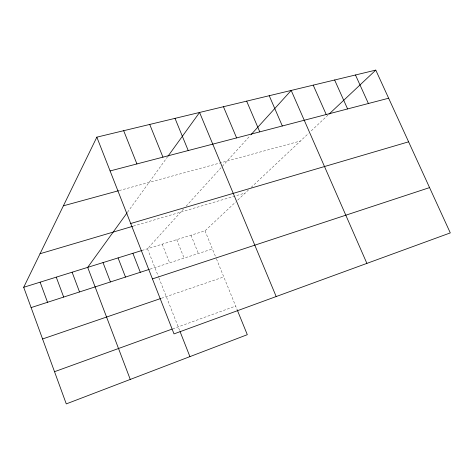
<?xml version="1.0" encoding="UTF-8"?>
<svg xmlns="http://www.w3.org/2000/svg" width="474" height="474" viewBox="0 0 474 474"><rect width="100%" height="100%" fill="white"/><g stroke="black" fill="none" stroke-linecap="round" stroke-linejoin="round"><path stroke-width="0.36" stroke-dasharray="2.37 1.78" d="M127.53 212.216L167.565 156.781M183.628 208.921L147.461 248.767L158.666 277.225M186.033 206.279L250.242 135.546M141.91 250.491L205.035 230.844L235.702 201.971M237.741 200.058L248.974 189.482M251.125 187.455L308.574 133.366M311.27 130.836L327.913 115.164M172.666 328.891L235.655 306.068M161.438 298.27L223.793 276.923M150.009 269.149L212.411 248.969M133.289 226.139L245.206 193.025M119.247 190.542L300.504 140.968M205.035 230.844L216.191 258.265M216.464 258.928L237.314 310.144M190.998 235.217L198.387 253.507M176.731 239.654L184.125 258.117M162.221 244.169L169.621 262.809M158.932 277.918L179.8 330.923"/><path stroke-width="0.71" d="M237.314 310.144L247.304 334.685L66.277 403.895L23.7 287.285L96.844 137.152L375.775 70.105L450.3 232.9L174.011 333.892L96.844 137.152M127.115 212.785L87.696 267.366L130.261 379.431M167.992 156.195L199.578 112.462L276.182 296.546M251.22 134.468L291.196 90.439L366.894 263.384M328.968 114.175L375.775 70.105M54.522 371.699L171.979 329.14M42.571 338.963L160.745 298.507M152.444 278.896L429.562 187.603M31.118 307.596L149.316 269.374M23.7 287.285L141.91 250.491M40.047 253.726L132.607 226.341M130.717 223.509L408.606 141.821M63.392 205.817L118.541 190.732M110.098 170.942L388.644 98.219M355.476 74.987L368.393 103.504M334.632 79.999L347.596 108.937M313.213 85.148L326.219 114.512M269.232 95.718L282.32 125.977M246.658 101.146L259.782 131.861M223.45 106.721L236.603 137.916M175.013 118.364L188.219 150.548M149.725 124.443L162.949 157.143M123.678 130.706L136.921 163.939M180.067 331.599L189.92 356.626M132.892 253.3L140.304 272.289M118.079 257.909L125.497 277.077M103.018 262.596L110.436 281.947M72.113 272.218L79.531 291.943M56.258 277.154L63.676 297.068M40.118 282.172L47.542 302.288"/></g></svg>
